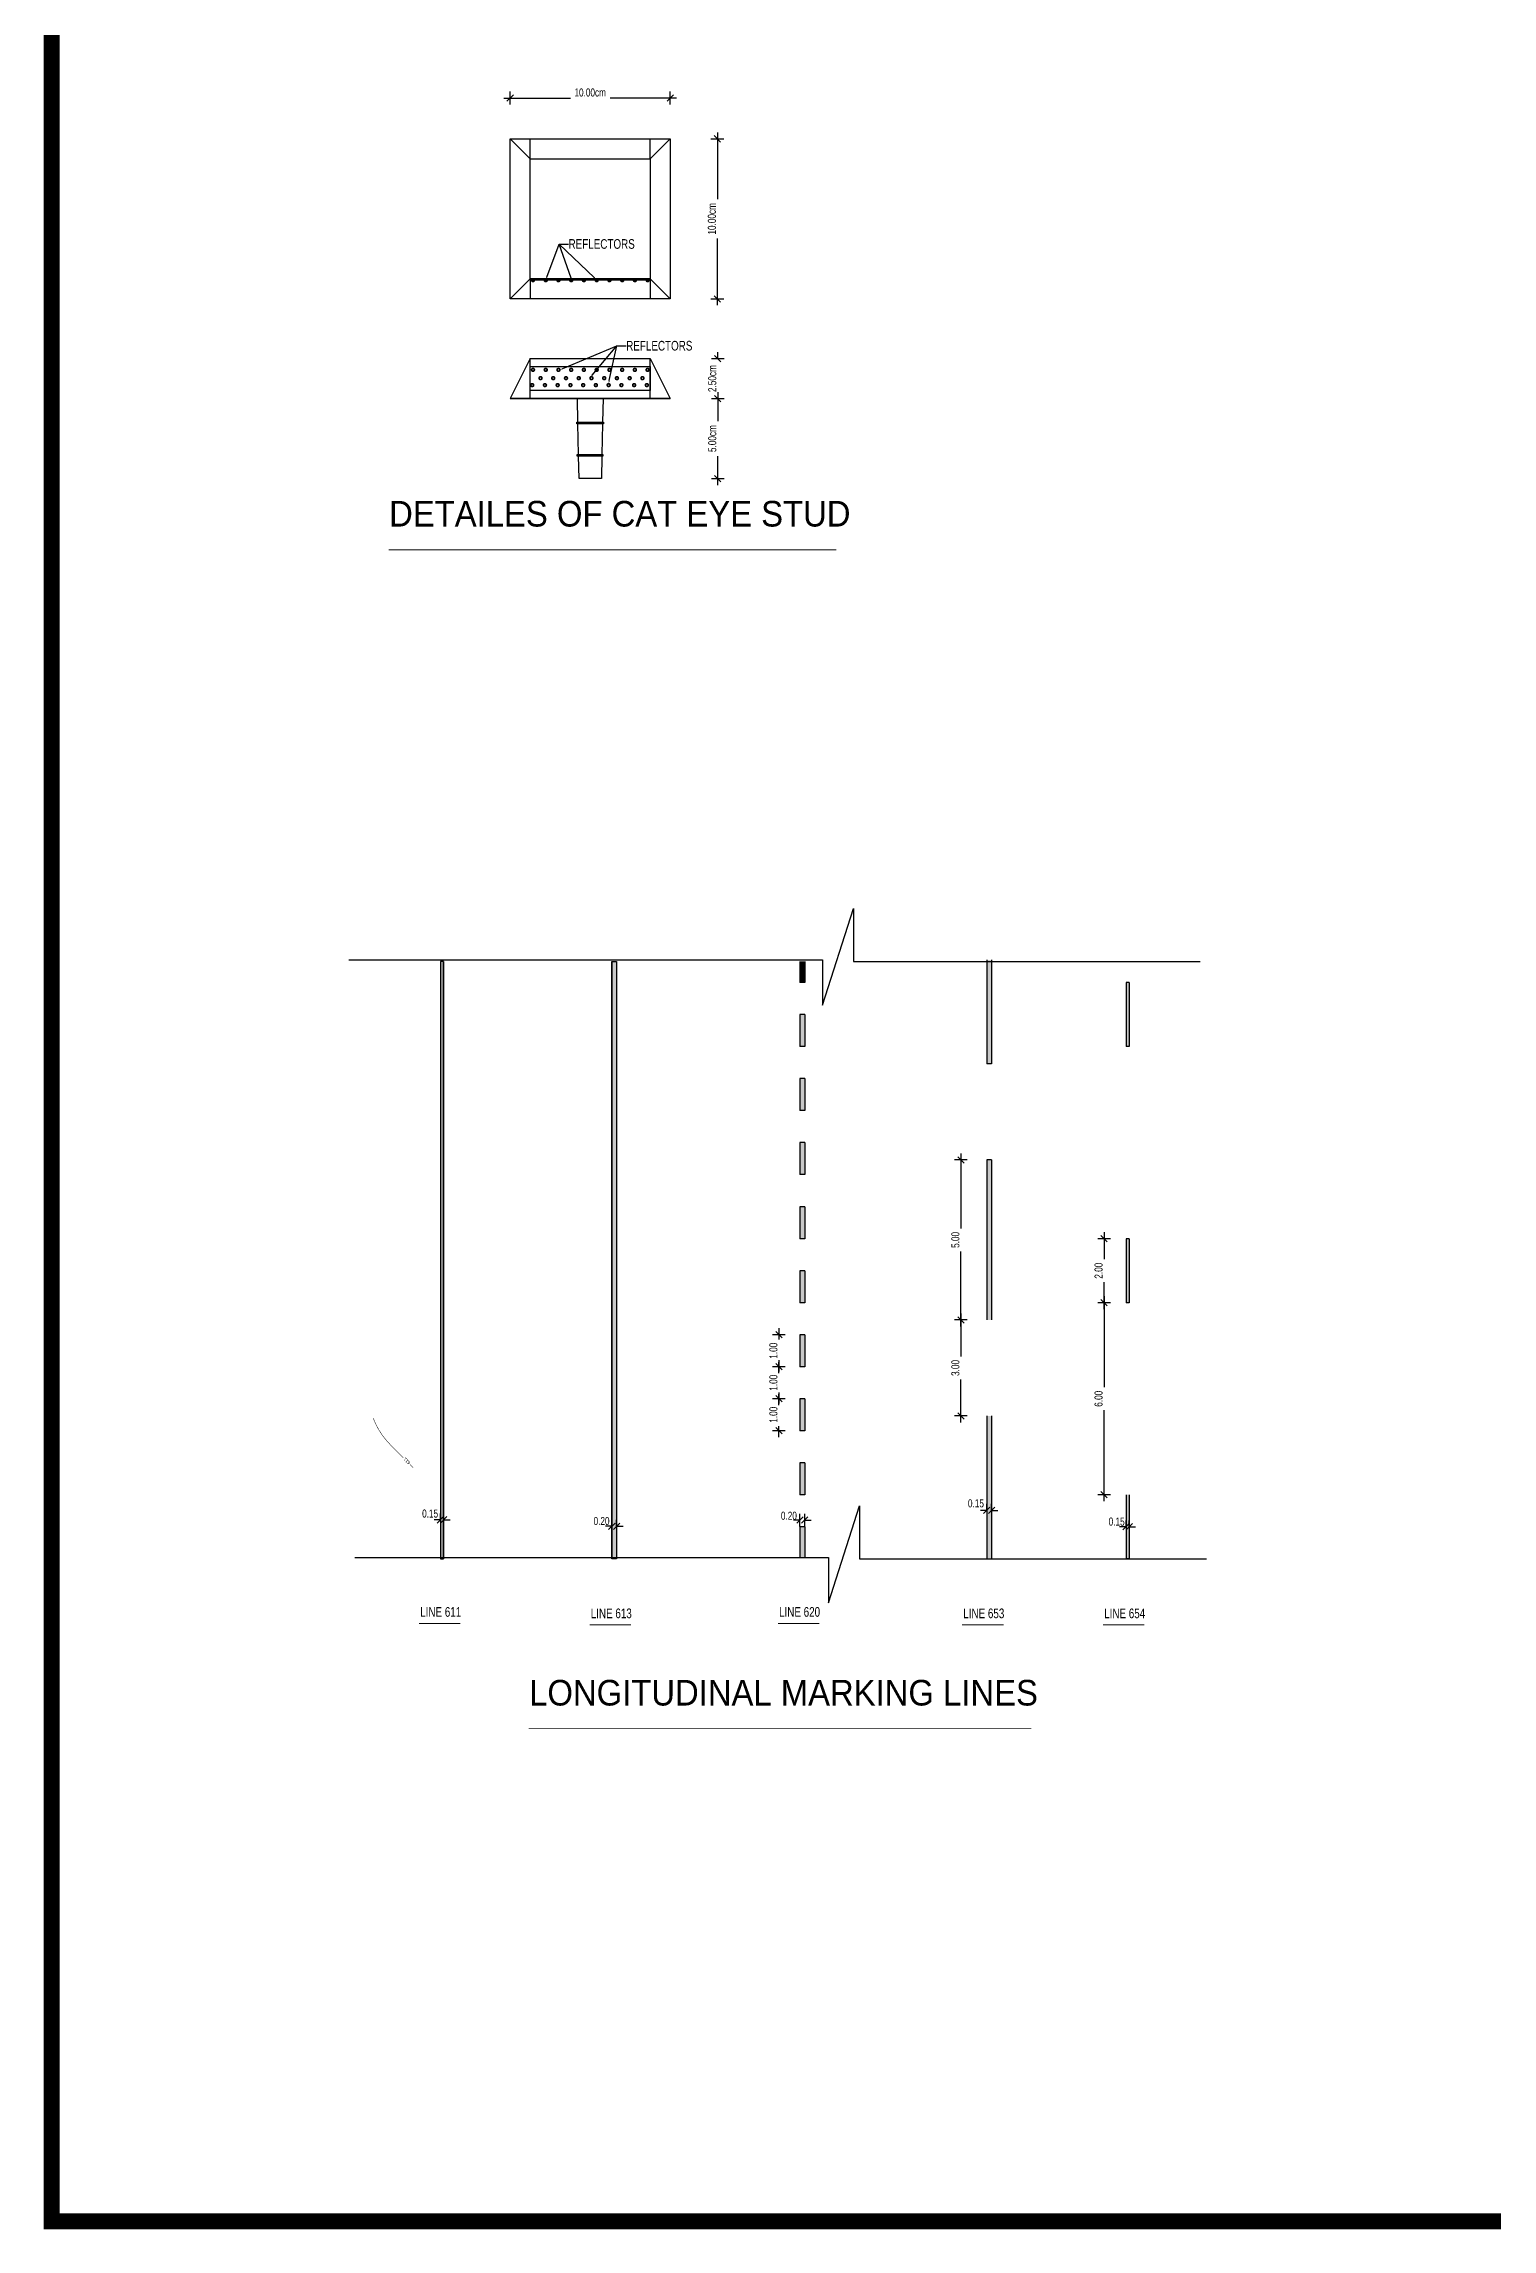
# Model space of a CAD drawing. Header units: metres. Extents: x 427982 to 431722, y 2905273 to 2906993.
# Drawn here: x 430042 to 430494, y 2905273 to 2905955 of the extents above; entities that cross this region are included whole.
import ezdxf
from ezdxf import colors
from ezdxf.entities.mleader import LeaderData, LeaderLine
from ezdxf.lldxf.tags import DXFTag
from ezdxf.math import Vec2, Vec3

# ---------------------------------------------------------------- set-up
doc = ezdxf.new("R2010")
doc.units = ezdxf.units.M
doc.linetypes.add('TI-620 150-200', pattern=[2, 1, -1])
doc.layers.add('ART-MARKING', color=7, linetype='Continuous', lineweight=0)
for name, color, linetype in [('SGN', 4, 'Continuous'), ('TI-Dim 1000', 7, 'Continuous'), ('TI-MARKING', 7, 'Continuous'), ('TI-Text', 7, 'TI_PV')]:
    doc.layers.add(name, color=color, linetype=linetype)
doc.styles.add('ARIAL', font='arial.ttf')
doc.styles.add('DIM', font='simplex.shx')
doc.styles.add('JEREC', font='swisscl.ttf')
tags = doc.linetypes.add('TI_PV', pattern='A,48.055559,-0.517141,["P V",DIM,S=1.25,R=0,X=0,Y=-0.588432],-4.036816,22.390484', length=75).pattern_tags.tags
tags[6] = DXFTag(74, 10)
doc.dimstyles.new('TI 1000', dxfattribs={"dimtxt": 1.5, "dimasz": 1.25, "dimexe": 0.5, "dimexo": 0.5, "dimgap": 1, "dimtad": 0, "dimzin": 0, "dimdsep": 46, "dimtxsty": 'DIM', "dimblk": 'OBLIQUE', "dimcen": 0, "dimdle": 0.5, "dimclrd": 256, "dimclre": 256, "dimclrt": 256, "dimadec": 0, "dimazin": 0, "dimtfac": 1, "dimtix": 1, "dimtofl": 0, "dimtmove": 2, "dimatfit": 3, "dimldrblk": 'OBLIQUE', "dimfxl": 1, "dimfxlon": 1, "dimtvp": 0.666667, "dimtolj": 1, "dimtzin": 0, "dimlwd": -1, "dimlwe": -1, "dimarcsym": 0})

# ---------------------------------------------------------------- blocks, each defined once
blk = doc.blocks.new('_OBLIQUE')
at = {"color": 0, "linetype": 'ByBlock'}
blk.add_line((-0.5, -0.5), (0.5, 0.5), dxfattribs=at)
blk = doc.blocks.new('*D211')
at = {"layer": 'Defpoints', "color": 0, "transparency": 16777216}
for p in [(430165.59, 2905494.26), (430166.59, 2905494.26), (430166.59, 2905494.26)]:
    blk.add_point(p, dxfattribs=at)
at = {"layer": 'TI-Dim 1000', "transparency": 16777216}
for p, q in [((430165.59, 2905494.26), (430163.59, 2905494.26)), ((430165.59, 2905494.26), (430165.59, 2905496.26)), ((430166.59, 2905494.26), (430166.59, 2905496.26)), ((430166.59, 2905494.26), (430168.59, 2905494.26))]:
    blk.add_line(p, q, dxfattribs=at)
at = {"layer": 'TI-Dim 1000', "transparency": 16777216, "xscale": 2, "yscale": 2, "zscale": 2}
blk.add_blockref('_OBLIQUE', (430165.59, 2905494.26), dxfattribs=at)
at = {"layer": 'TI-Dim 1000', "transparency": 16777216, "xscale": 2, "yscale": 2, "zscale": 2, "rotation": 180}
blk.add_blockref('_OBLIQUE', (430166.59, 2905494.26), dxfattribs=at)
at = {"layer": 'TI-Dim 1000', "transparency": 16777216, "insert": (430162.36, 2905496.21), "char_height": 2.5, "attachment_point": 5, "style": 'JEREC'}
blk.add_mtext('\\A1;0.15', dxfattribs=at)
blk = doc.blocks.new('*D212')
at = {"layer": 'Defpoints', "color": 0, "transparency": 16777216}
for p in [(430219.11, 2905492.26), (430220.61, 2905492.26), (430220.61, 2905492.26)]:
    blk.add_point(p, dxfattribs=at)
at = {"layer": 'TI-Dim 1000', "transparency": 16777216}
for p, q in [((430219.11, 2905492.26), (430219.11, 2905494.26)), ((430220.61, 2905492.26), (430220.61, 2905494.26)), ((430219.11, 2905492.26), (430217.11, 2905492.26)), ((430220.61, 2905492.26), (430222.61, 2905492.26))]:
    blk.add_line(p, q, dxfattribs=at)
at = {"layer": 'TI-Dim 1000', "transparency": 16777216, "xscale": 2, "yscale": 2, "zscale": 2}
blk.add_blockref('_OBLIQUE', (430219.11, 2905492.26), dxfattribs=at)
at = {"layer": 'TI-Dim 1000', "transparency": 16777216, "xscale": 2, "yscale": 2, "zscale": 2, "rotation": 180}
blk.add_blockref('_OBLIQUE', (430220.61, 2905492.26), dxfattribs=at)
at = {"layer": 'TI-Dim 1000', "transparency": 16777216, "insert": (430215.91, 2905493.88), "char_height": 2.5, "attachment_point": 5, "style": 'JEREC'}
blk.add_mtext('\\A1;0.20', dxfattribs=at)
blk = doc.blocks.new('*D213')
at = {"layer": 'Defpoints', "color": 0, "transparency": 16777216}
for p in [(430277.86, 2905494.18), (430277.86, 2905489.32), (430279.36, 2905489.32)]:
    blk.add_point(p, dxfattribs=at)
at = {"layer": 'TI-Dim 1000', "transparency": 16777216}
for p, q in [((430277.86, 2905494.18), (430275.86, 2905494.18)), ((430277.86, 2905492.18), (430277.86, 2905496.18)), ((430279.36, 2905492.18), (430279.36, 2905496.18)), ((430279.36, 2905494.18), (430281.36, 2905494.18))]:
    blk.add_line(p, q, dxfattribs=at)
at = {"layer": 'TI-Dim 1000', "transparency": 16777216, "xscale": 2, "yscale": 2, "zscale": 2}
blk.add_blockref('_OBLIQUE', (430277.86, 2905494.18), dxfattribs=at)
at = {"layer": 'TI-Dim 1000', "transparency": 16777216, "xscale": 2, "yscale": 2, "zscale": 2, "rotation": 180}
blk.add_blockref('_OBLIQUE', (430279.36, 2905494.18), dxfattribs=at)
at = {"layer": 'TI-Dim 1000', "transparency": 16777216, "insert": (430274.42, 2905495.53), "char_height": 2.5, "attachment_point": 5, "style": 'JEREC'}
blk.add_mtext('\\A1;0.20', dxfattribs=at)
blk = doc.blocks.new('*D214')
at = {"layer": 'Defpoints', "color": 0, "transparency": 16777216}
for p in [(430336.21, 2905497.22), (430336.21, 2905497.22), (430337.71, 2905497.22)]:
    blk.add_point(p, dxfattribs=at)
at = {"layer": 'TI-Dim 1000', "transparency": 16777216}
for p, q in [((430336.21, 2905497.22), (430334.21, 2905497.22)), ((430336.21, 2905497.22), (430336.21, 2905499.22)), ((430337.71, 2905497.22), (430337.71, 2905499.22)), ((430337.71, 2905497.22), (430339.71, 2905497.22))]:
    blk.add_line(p, q, dxfattribs=at)
at = {"layer": 'TI-Dim 1000', "transparency": 16777216, "xscale": 2, "yscale": 2, "zscale": 2}
blk.add_blockref('_OBLIQUE', (430336.21, 2905497.22), dxfattribs=at)
at = {"layer": 'TI-Dim 1000', "transparency": 16777216, "xscale": 2, "yscale": 2, "zscale": 2, "rotation": 180}
blk.add_blockref('_OBLIQUE', (430337.71, 2905497.22), dxfattribs=at)
at = {"layer": 'TI-Dim 1000', "transparency": 16777216, "insert": (430332.84, 2905499.4), "char_height": 2.5, "attachment_point": 5, "style": 'JEREC'}
blk.add_mtext('\\A1;0.15', dxfattribs=at)
blk = doc.blocks.new('*D215')
at = {"layer": 'Defpoints', "color": 0, "transparency": 16777216}
for p in [(430379.71, 2905492.09), (430380.71, 2905492.09), (430380.71, 2905492.09)]:
    blk.add_point(p, dxfattribs=at)
at = {"layer": 'TI-Dim 1000', "transparency": 16777216}
for p, q in [((430379.71, 2905492.09), (430379.71, 2905494.09)), ((430380.71, 2905492.09), (430380.71, 2905494.09)), ((430379.71, 2905492.09), (430377.71, 2905492.09)), ((430380.71, 2905492.09), (430382.71, 2905492.09))]:
    blk.add_line(p, q, dxfattribs=at)
at = {"layer": 'TI-Dim 1000', "transparency": 16777216, "xscale": 2, "yscale": 2, "zscale": 2}
blk.add_blockref('_OBLIQUE', (430379.71, 2905492.09), dxfattribs=at)
at = {"layer": 'TI-Dim 1000', "transparency": 16777216, "xscale": 2, "yscale": 2, "zscale": 2, "rotation": 180}
blk.add_blockref('_OBLIQUE', (430380.71, 2905492.09), dxfattribs=at)
at = {"layer": 'TI-Dim 1000', "transparency": 16777216, "insert": (430376.79, 2905493.7), "char_height": 2.5, "attachment_point": 5, "style": 'JEREC'}
blk.add_mtext('\\A1;0.15', dxfattribs=at)
blk = doc.blocks.new('*D216')
at = {"layer": 'Defpoints', "color": 0, "transparency": 16777216}
for p in [(430328.14, 2905556.71), (430336.21, 2905556.71), (430336.21, 2905526.71)]:
    blk.add_point(p, dxfattribs=at)
at = {"layer": 'TI-MARKING', "transparency": 16777216}
for p, q in [((430330.14, 2905556.71), (430326.14, 2905556.71)), ((430328.14, 2905558.71), (430328.14, 2905545.29)), ((430328.14, 2905524.71), (430328.14, 2905538.13)), ((430330.14, 2905526.71), (430326.14, 2905526.71))]:
    blk.add_line(p, q, dxfattribs=at)
at = {"layer": 'TI-MARKING', "transparency": 16777216, "xscale": 2, "yscale": 2, "zscale": 2}
for p, rotation in [((430328.14, 2905556.71), 90), ((430328.14, 2905526.71), 270)]:
    blk.add_blockref('_OBLIQUE', p, dxfattribs=dict(at, rotation=rotation))
at = {"layer": 'TI-MARKING', "transparency": 16777216, "insert": (430326.43, 2905541.71), "char_height": 2.5, "attachment_point": 5, "rotation": 90, "style": 'JEREC'}
blk.add_mtext('\\A1;3.00', dxfattribs=at)
blk = doc.blocks.new('*D217')
at = {"layer": 'Defpoints', "color": 0, "transparency": 16777216}
for p in [(430328.14, 2905606.71), (430337.71, 2905606.71), (430336.21, 2905556.71)]:
    blk.add_point(p, dxfattribs=at)
at = {"layer": 'TI-MARKING', "transparency": 16777216}
for p, q in [((430330.14, 2905606.71), (430326.14, 2905606.71)), ((430328.14, 2905608.71), (430328.14, 2905585.29)), ((430328.14, 2905554.71), (430328.14, 2905578.13)), ((430330.14, 2905556.71), (430326.14, 2905556.71))]:
    blk.add_line(p, q, dxfattribs=at)
at = {"layer": 'TI-MARKING', "transparency": 16777216, "xscale": 2, "yscale": 2, "zscale": 2}
for p, rotation in [((430328.14, 2905606.71), 90), ((430328.14, 2905556.71), 270)]:
    blk.add_blockref('_OBLIQUE', p, dxfattribs=dict(at, rotation=rotation))
at = {"layer": 'TI-MARKING', "transparency": 16777216, "insert": (430326.43, 2905581.71), "char_height": 2.5, "attachment_point": 5, "rotation": 90, "style": 'JEREC'}
blk.add_mtext('\\A1;5.00', dxfattribs=at)
blk = doc.blocks.new('*D218')
at = {"layer": 'Defpoints', "color": 0, "transparency": 16777216}
for p in [(430271.3, 2905532.09), (430277.86, 2905532.09), (430277.86, 2905522.09)]:
    blk.add_point(p, dxfattribs=at)
at = {"layer": 'TI-MARKING', "transparency": 16777216}
for p, q in [((430271.3, 2905534.09), (430271.3, 2905530.64)), ((430273.3, 2905532.09), (430269.3, 2905532.09)), ((430273.3, 2905522.09), (430269.3, 2905522.09)), ((430271.3, 2905520.09), (430271.3, 2905523.54))]:
    blk.add_line(p, q, dxfattribs=at)
at = {"layer": 'TI-MARKING', "transparency": 16777216, "xscale": 2, "yscale": 2, "zscale": 2}
for p, rotation in [((430271.3, 2905532.09), 90), ((430271.3, 2905522.09), 270)]:
    blk.add_blockref('_OBLIQUE', p, dxfattribs=dict(at, rotation=rotation))
at = {"layer": 'TI-MARKING', "transparency": 16777216, "insert": (430269.59, 2905527.09), "char_height": 2.5, "attachment_point": 5, "rotation": 90, "style": 'JEREC'}
blk.add_mtext('\\A1;1.00', dxfattribs=at)
blk = doc.blocks.new('*D219')
at = {"layer": 'Defpoints', "color": 0, "transparency": 16777216}
for p in [(430271.3, 2905542.09), (430277.86, 2905542.09), (430277.86, 2905532.09)]:
    blk.add_point(p, dxfattribs=at)
at = {"layer": 'TI-MARKING', "transparency": 16777216}
for p, q in [((430273.3, 2905542.09), (430269.3, 2905542.09)), ((430271.3, 2905544.09), (430271.3, 2905540.64)), ((430273.3, 2905532.09), (430269.3, 2905532.09)), ((430271.3, 2905530.09), (430271.3, 2905533.54))]:
    blk.add_line(p, q, dxfattribs=at)
at = {"layer": 'TI-MARKING', "transparency": 16777216, "xscale": 2, "yscale": 2, "zscale": 2}
for p, rotation in [((430271.3, 2905542.09), 90), ((430271.3, 2905532.09), 270)]:
    blk.add_blockref('_OBLIQUE', p, dxfattribs=dict(at, rotation=rotation))
at = {"layer": 'TI-MARKING', "transparency": 16777216, "insert": (430269.59, 2905537.09), "char_height": 2.5, "attachment_point": 5, "rotation": 90, "style": 'JEREC'}
blk.add_mtext('\\A1;1.00', dxfattribs=at)
blk = doc.blocks.new('*D220')
at = {"layer": 'Defpoints', "color": 0, "transparency": 16777216}
for p in [(430271.3, 2905552.09), (430277.86, 2905552.09), (430277.86, 2905542.09)]:
    blk.add_point(p, dxfattribs=at)
at = {"layer": 'TI-MARKING', "transparency": 16777216}
for p, q in [((430273.3, 2905552.09), (430269.3, 2905552.09)), ((430271.3, 2905554.09), (430271.3, 2905550.64)), ((430273.3, 2905542.09), (430269.3, 2905542.09)), ((430271.3, 2905540.09), (430271.3, 2905543.54))]:
    blk.add_line(p, q, dxfattribs=at)
at = {"layer": 'TI-MARKING', "transparency": 16777216, "xscale": 2, "yscale": 2, "zscale": 2}
for p, rotation in [((430271.3, 2905552.09), 90), ((430271.3, 2905542.09), 270)]:
    blk.add_blockref('_OBLIQUE', p, dxfattribs=dict(at, rotation=rotation))
at = {"layer": 'TI-MARKING', "transparency": 16777216, "insert": (430269.59, 2905547.09), "char_height": 2.5, "attachment_point": 5, "rotation": 90, "style": 'JEREC'}
blk.add_mtext('\\A1;1.00', dxfattribs=at)
blk = doc.blocks.new('*D221')
at = {"layer": 'Defpoints', "color": 0, "transparency": 16777216}
for p in [(430372.86, 2905562.09), (430379.71, 2905562.09), (430379.71, 2905502.09)]:
    blk.add_point(p, dxfattribs=at)
at = {"layer": 'TI-MARKING', "transparency": 16777216}
for p, q in [((430374.86, 2905562.09), (430370.86, 2905562.09)), ((430372.86, 2905564.09), (430372.86, 2905535.67)), ((430372.86, 2905500.09), (430372.86, 2905528.51)), ((430374.86, 2905502.09), (430370.86, 2905502.09))]:
    blk.add_line(p, q, dxfattribs=at)
at = {"layer": 'TI-MARKING', "transparency": 16777216, "xscale": 2, "yscale": 2, "zscale": 2}
for p, rotation in [((430372.86, 2905562.09), 90), ((430372.86, 2905502.09), 270)]:
    blk.add_blockref('_OBLIQUE', p, dxfattribs=dict(at, rotation=rotation))
at = {"layer": 'TI-MARKING', "transparency": 16777216, "insert": (430371.15, 2905532.09), "char_height": 2.5, "attachment_point": 5, "rotation": 90, "style": 'JEREC'}
blk.add_mtext('\\A1;6.00', dxfattribs=at)
blk = doc.blocks.new('*D222')
at = {"layer": 'Defpoints', "color": 0, "transparency": 16777216}
for p in [(430372.86, 2905582.09), (430380.21, 2905582.09), (430379.71, 2905562.09)]:
    blk.add_point(p, dxfattribs=at)
at = {"layer": 'TI-MARKING', "transparency": 16777216}
for p, q in [((430374.86, 2905582.09), (430370.86, 2905582.09)), ((430372.86, 2905584.09), (430372.86, 2905575.67)), ((430372.86, 2905560.09), (430372.86, 2905568.52)), ((430374.86, 2905562.09), (430370.86, 2905562.09))]:
    blk.add_line(p, q, dxfattribs=at)
at = {"layer": 'TI-MARKING', "transparency": 16777216, "xscale": 2, "yscale": 2, "zscale": 2}
for p, rotation in [((430372.86, 2905582.09), 90), ((430372.86, 2905562.09), 270)]:
    blk.add_blockref('_OBLIQUE', p, dxfattribs=dict(at, rotation=rotation))
at = {"layer": 'TI-MARKING', "transparency": 16777216, "insert": (430371.15, 2905572.09), "char_height": 2.5, "attachment_point": 5, "rotation": 90, "style": 'JEREC'}
blk.add_mtext('\\A1;2.00', dxfattribs=at)
blk = doc.blocks.new('*D176')
at = {"layer": 'Defpoints', "color": 0, "transparency": 16777216}
for p in [(430222.07, 2905925.68), (430222.07, 2905875.68), (430252.07, 2905875.68)]:
    blk.add_point(p, dxfattribs=at)
at = {"layer": 'TI-Dim 1000', "transparency": 16777216}
for p, q in [((430250.07, 2905925.68), (430254.07, 2905925.68)), ((430252.07, 2905927.68), (430252.07, 2905906.87)), ((430252.07, 2905873.68), (430252.07, 2905894.49)), ((430250.07, 2905875.68), (430254.07, 2905875.68))]:
    blk.add_line(p, q, dxfattribs=at)
at = {"layer": 'TI-Dim 1000', "transparency": 16777216, "xscale": 2, "yscale": 2, "zscale": 2}
for p, rotation in [((430252.07, 2905925.68), 90), ((430252.07, 2905875.68), 270)]:
    blk.add_blockref('_OBLIQUE', p, dxfattribs=dict(at, rotation=rotation))
at = {"layer": 'TI-Dim 1000', "transparency": 16777216, "insert": (430250.37, 2905900.68), "char_height": 2.5, "attachment_point": 5, "rotation": 90, "style": 'JEREC'}
blk.add_mtext('\\A1;10.00cm', dxfattribs=at)
blk = doc.blocks.new('*U115')
at = {"layer": 'TI-Dim 1000', "const_width": 0.53}
blk.add_lwpolyline([(1.94, 0, 1), (1.07, 0)], format="xyb", dxfattribs=at)
blk = doc.blocks.new('*U116')
at = {"layer": 'TI-Dim 1000', "color": 0, "linetype": 'ByBlock', "lineweight": -2, "transparency": 16777216, "rotation": 180}
for p in [(5988.4, 1972.59), (5992.38, 1972.59), (5996.35, 1972.59), (6000.33, 1972.59), (6004.31, 1972.59), (6008.29, 1972.59), (6012.27, 1972.59), (6016.25, 1972.59), (6020.22, 1972.59), (6024.2, 1972.59)]:
    blk.add_blockref('*U115', p, dxfattribs=at)
blk = doc.blocks.new('*U117')
at = {"layer": 'TI-Dim 1000', "const_width": 0.53}
blk.add_lwpolyline([(1.94, 0, 1), (1.07, 0)], format="xyb", dxfattribs=at)
blk = doc.blocks.new('*U118')
at = {"layer": 'TI-Dim 1000', "color": 0, "linetype": 'ByBlock', "lineweight": -2, "transparency": 16777216, "rotation": 180}
for p in [(5988.4, 1972.59), (5992.38, 1972.59), (5996.35, 1972.59), (6000.33, 1972.59), (6004.31, 1972.59), (6008.29, 1972.59), (6012.27, 1972.59), (6016.25, 1972.59), (6020.22, 1972.59), (6024.2, 1972.59)]:
    blk.add_blockref('*U117', p, dxfattribs=at)
blk = doc.blocks.new('*U119')
at = {"layer": 'TI-Dim 1000', "const_width": 0.53}
blk.add_lwpolyline([(1.94, 0, 1), (1.07, 0)], format="xyb", dxfattribs=at)
blk = doc.blocks.new('*U120')
at = {"layer": 'TI-Dim 1000', "color": 0, "linetype": 'ByBlock', "lineweight": -2, "transparency": 16777216, "rotation": 180}
for p in [(5988.4, 1972.59), (5992.38, 1972.59), (5996.35, 1972.59), (6000.33, 1972.59), (6004.31, 1972.59), (6008.29, 1972.59), (6012.27, 1972.59), (6016.25, 1972.59), (6020.22, 1972.59), (6024.2, 1972.59)]:
    blk.add_blockref('*U119', p, dxfattribs=at)
blk = doc.blocks.new('*U121')
at = {"layer": 'TI-Dim 1000', "const_width": 0.53}
blk.add_lwpolyline([(1.94, 0, 1), (1.07, 0)], format="xyb", dxfattribs=at)
blk = doc.blocks.new('*U122')
at = {"layer": 'TI-Dim 1000', "color": 0, "linetype": 'ByBlock', "lineweight": -2, "transparency": 16777216, "rotation": 180}
for p in [(5988.4, 1972.59), (5992.38, 1972.59), (5996.35, 1972.59), (6000.33, 1972.59), (6004.31, 1972.59), (6008.29, 1972.59), (6012.27, 1972.59), (6016.25, 1972.59), (6020.22, 1972.59), (6024.2, 1972.59)]:
    blk.add_blockref('*U121', p, dxfattribs=at)
blk = doc.blocks.new('*U123')
at = {"layer": 'TI-Dim 1000', "const_width": 0.53}
blk.add_lwpolyline([(1.94, 0, 1), (1.07, 0)], format="xyb", dxfattribs=at)
blk = doc.blocks.new('*U124')
at = {"layer": 'TI-Dim 1000', "color": 0, "linetype": 'ByBlock', "lineweight": -2, "transparency": 16777216, "rotation": 180}
for p in [(5988.4, 1972.59), (5992.38, 1972.59), (5996.35, 1972.59), (6000.33, 1972.59), (6004.31, 1972.59), (6008.29, 1972.59), (6012.27, 1972.59), (6016.25, 1972.59), (6020.22, 1972.59), (6024.2, 1972.59)]:
    blk.add_blockref('*U123', p, dxfattribs=at)
blk = doc.blocks.new('*D245')
at = {"layer": 'Defpoints', "color": 0, "transparency": 16777216}
for p in [(430237.36, 2905938.43), (430187.36, 2905925.68), (430237.36, 2905925.68)]:
    blk.add_point(p, dxfattribs=at)
at = {"layer": 'TI-Dim 1000', "transparency": 16777216}
for p, q in [((430185.36, 2905938.43), (430206.17, 2905938.43)), ((430187.36, 2905936.43), (430187.36, 2905940.43)), ((430239.36, 2905938.43), (430218.55, 2905938.43)), ((430237.36, 2905936.43), (430237.36, 2905940.43))]:
    blk.add_line(p, q, dxfattribs=at)
at = {"layer": 'TI-Dim 1000', "transparency": 16777216, "xscale": 2, "yscale": 2, "zscale": 2, "rotation": 180}
blk.add_blockref('_OBLIQUE', (430187.36, 2905938.43), dxfattribs=at)
at = {"layer": 'TI-Dim 1000', "transparency": 16777216, "xscale": 2, "yscale": 2, "zscale": 2}
blk.add_blockref('_OBLIQUE', (430237.36, 2905938.43), dxfattribs=at)
at = {"layer": 'TI-Dim 1000', "transparency": 16777216, "insert": (430212.36, 2905940.14), "char_height": 2.5, "attachment_point": 5, "style": 'JEREC'}
blk.add_mtext('\\A1;10.00cm', dxfattribs=at)
blk = doc.blocks.new('*D246')
at = {"layer": 'Defpoints', "color": 0, "transparency": 16777216}
for p in [(430231.1, 2905857.03), (430231.1, 2905844.53), (430252.21, 2905844.53)]:
    blk.add_point(p, dxfattribs=at)
at = {"layer": 'TI-Dim 1000', "transparency": 16777216}
for p, q in [((430250.21, 2905857.03), (430254.21, 2905857.03)), ((430252.21, 2905857.03), (430252.21, 2905859.03)), ((430250.21, 2905844.53), (430254.21, 2905844.53)), ((430252.21, 2905844.53), (430252.21, 2905842.53))]:
    blk.add_line(p, q, dxfattribs=at)
at = {"layer": 'TI-Dim 1000', "transparency": 16777216, "xscale": 2, "yscale": 2, "zscale": 2}
for p, rotation in [((430252.21, 2905857.03), 270), ((430252.21, 2905844.53), 90)]:
    blk.add_blockref('_OBLIQUE', p, dxfattribs=dict(at, rotation=rotation))
at = {"layer": 'TI-Dim 1000', "transparency": 16777216, "insert": (430250.5, 2905850.78), "char_height": 2.5, "attachment_point": 5, "rotation": 90, "style": 'JEREC'}
blk.add_mtext('\\A1;2.50cm', dxfattribs=at)
blk = doc.blocks.new('*D247')
at = {"layer": 'Defpoints', "color": 0, "transparency": 16777216}
for p in [(430231.1, 2905844.53), (430215.86, 2905819.53), (430252.21, 2905819.53)]:
    blk.add_point(p, dxfattribs=at)
at = {"layer": 'TI-Dim 1000', "transparency": 16777216}
for p, q in [((430250.21, 2905844.53), (430254.21, 2905844.53)), ((430252.21, 2905846.53), (430252.21, 2905837.47)), ((430252.21, 2905817.53), (430252.21, 2905826.59)), ((430250.21, 2905819.53), (430254.21, 2905819.53))]:
    blk.add_line(p, q, dxfattribs=at)
at = {"layer": 'TI-Dim 1000', "transparency": 16777216, "xscale": 2, "yscale": 2, "zscale": 2}
for p, rotation in [((430252.21, 2905844.53), 90), ((430252.21, 2905819.53), 270)]:
    blk.add_blockref('_OBLIQUE', p, dxfattribs=dict(at, rotation=rotation))
at = {"layer": 'TI-Dim 1000', "transparency": 16777216, "insert": (430250.5, 2905832.03), "char_height": 2.5, "attachment_point": 5, "rotation": 90, "style": 'JEREC'}
blk.add_mtext('\\A1;5.00cm', dxfattribs=at)

msp = doc.modelspace()

# ---------------------------------------------------------------- hatches: boundary and pattern name
at = {"layer": 'TI-MARKING'}
for points in [[(430165.591, 2905668.731), (430165.591, 2905482.091), (430166.591, 2905482.091), (430166.591, 2905668.731)], [(430279.358, 2905668.731), (430277.858, 2905668.731), (430277.858, 2905662.091), (430279.358, 2905662.091)], [(430337.711, 2905669.181), (430336.211, 2905669.181), (430336.211, 2905636.709), (430337.711, 2905636.709)], [(430379.712, 2905642.091), (430380.712, 2905642.091), (430380.712, 2905662.091), (430379.712, 2905662.091)], [(430279.358, 2905652.091), (430277.858, 2905652.091), (430277.858, 2905642.091), (430279.358, 2905642.091)], [(430279.358, 2905632.091), (430277.858, 2905632.091), (430277.858, 2905622.091), (430279.358, 2905622.091)], [(430279.358, 2905612.091), (430277.858, 2905612.091), (430277.858, 2905602.091), (430279.358, 2905602.091)], [(430337.711, 2905606.709), (430336.211, 2905606.709), (430336.211, 2905556.709), (430337.711, 2905556.709)], [(430279.358, 2905592.091), (430277.858, 2905592.091), (430277.858, 2905582.091), (430279.358, 2905582.091)], [(430379.712, 2905562.091), (430380.712, 2905562.091), (430380.712, 2905582.091), (430379.712, 2905582.091)], [(430279.358, 2905572.091), (430277.858, 2905572.091), (430277.858, 2905562.091), (430279.358, 2905562.091)], [(430279.358, 2905552.091), (430277.858, 2905552.091), (430277.858, 2905542.091), (430279.358, 2905542.091)], [(430279.358, 2905532.091), (430277.858, 2905532.091), (430277.858, 2905522.091), (430279.358, 2905522.091)], [(430336.211, 2905482.091), (430337.711, 2905482.091), (430337.711, 2905526.709), (430336.211, 2905526.709)], [(430279.358, 2905512.091), (430277.858, 2905512.091), (430277.858, 2905502.091), (430279.358, 2905502.091)], [(430379.712, 2905482.091), (430380.712, 2905482.091), (430380.712, 2905502.091), (430379.712, 2905502.091)], [(430277.858, 2905482.54), (430279.358, 2905482.54), (430279.358, 2905492.091), (430277.858, 2905492.091)]]:
    msp.add_hatch(color=256, dxfattribs=at).paths.add_polyline_path(points)
h = msp.add_hatch(color=256, dxfattribs=at)
h.dxf.hatch_style = 1
h.paths.add_polyline_path([(430219.112, 2905482.091), (430219.112, 2905668.731), (430220.612, 2905668.731), (430220.612, 2905482.091)])

# ---------------------------------------------------------------- linework, layer by layer
at = {"layer": 'ART-MARKING', "color": 7, "linetype": 'Continuous', "flags": 128}
msp.add_lwpolyline([(430144.564, 2905526.09, 0.15, 0.15, 0.1067029), (430149.997, 2905517.667, 0.15, 0.15, 0), (430157.068, 2905510.597, 0, 0, 0)], format="xyseb", dxfattribs=at)
at = {"layer": 'SGN'}
for p, q in [((430337.711, 2905636.709), (430336.211, 2905636.709)), ((430279.358, 2905502.091), (430277.858, 2905502.091)), ((430166.591, 2905482.091), (430165.591, 2905482.091)), ((430166.591, 2905482.091), (430165.591, 2905482.091)), ((430220.612, 2905482.091), (430219.112, 2905482.091)), ((430220.612, 2905482.091), (430219.112, 2905482.091))]:
    msp.add_line(p, q, dxfattribs=at)
at = {"layer": 'TI-Dim 1000'}
for p, q in [((430193.624, 2905919.422), (430187.364, 2905925.682)), ((430193.624, 2905919.422), (430193.624, 2905925.682)), ((430231.104, 2905919.422), (430231.104, 2905925.682)), ((430231.104, 2905919.422), (430237.364, 2905925.682)), ((430193.624, 2905881.942), (430187.364, 2905875.682)), ((430193.624, 2905881.942), (430193.624, 2905875.682)), ((430231.104, 2905881.942), (430231.104, 2905875.682)), ((430231.104, 2905881.942), (430237.364, 2905875.682)), ((430193.624, 2905857.031), (430187.364, 2905844.531)), ((430193.624, 2905857.031), (430231.104, 2905857.031)), ((430193.624, 2905844.531), (430193.624, 2905857.031)), ((430231.104, 2905844.531), (430231.104, 2905857.031)), ((430231.104, 2905857.031), (430237.364, 2905844.531)), ((430187.364, 2905844.531), (430187.364, 2905844.514)), ((430187.364, 2905844.531), (430237.364, 2905844.531)), ((430284.879, 2905654.993), (430294.559, 2905685.283)), ((430294.559, 2905685.283), (430294.559, 2905668.731)), ((430136.99, 2905669.181), (430284.879, 2905669.181)), ((430294.559, 2905668.731), (430402.908, 2905668.731)), ((430286.786, 2905468.352), (430296.466, 2905498.642)), ((430296.466, 2905498.642), (430296.466, 2905482.091)), ((430138.897, 2905482.54), (430286.786, 2905482.54)), ((430296.466, 2905482.091), (430404.815, 2905482.091))]:
    msp.add_line(p, q, dxfattribs=at)
at = {"layer": 'TI-Dim 1000', "const_width": 5}
msp.add_lwpolyline([(430044.183, 2906631.429), (431719.924, 2906631.429), (431719.924, 2905275.137), (430044.183, 2905275.137)], close=True, dxfattribs=at)
at = {"layer": 'TI-Dim 1000'}
for points in [[(430187.364, 2905925.682), (430237.364, 2905925.682), (430237.364, 2905875.682), (430187.364, 2905875.682)], [(430193.624, 2905919.422), (430231.104, 2905919.422), (430231.104, 2905881.942), (430193.624, 2905881.942)], [(430231.104, 2905854.531), (430231.104, 2905847.031), (430193.624, 2905847.031), (430193.624, 2905854.531)], [(430208.21, 2905837.116), (430216.5, 2905837.116), (430216.5, 2905836.608), (430208.21, 2905836.608)], [(430208.282, 2905827.022), (430216.281, 2905827.022), (430216.281, 2905826.586), (430208.282, 2905826.586)]]:
    msp.add_lwpolyline(points, close=True, dxfattribs=at)
for points in [[(430231.104, 2905881.521), (430193.624, 2905881.521)], [(430193.624, 2905857.031), (430231.104, 2905857.031)], [(430237.364, 2905844.531), (430187.364, 2905844.531)], [(430208.512, 2905837.116), (430208.364, 2905844.531)], [(430216.364, 2905844.531), (430216.216, 2905837.116)], [(430208.714, 2905827.022), (430208.522, 2905836.608)], [(430216.206, 2905836.608), (430216.014, 2905827.022)], [(430216.005, 2905826.586), (430215.864, 2905819.531), (430208.864, 2905819.531), (430208.723, 2905826.586)]]:
    msp.add_lwpolyline(points, dxfattribs=at)
at = {"layer": 'TI-Dim 1000', "const_width": 0.53}
for points in [[(430196.41, 2905850.911, -1), (430197.275, 2905850.911)], [(430196.41, 2905850.911, 1), (430197.275, 2905850.911)], [(430200.388, 2905850.911, -1), (430201.254, 2905850.911)], [(430200.388, 2905850.911, 1), (430201.254, 2905850.911)], [(430204.367, 2905850.911, -1), (430205.232, 2905850.911)], [(430204.367, 2905850.911, 1), (430205.232, 2905850.911)], [(430208.345, 2905850.911, -1), (430209.211, 2905850.911)], [(430208.345, 2905850.911, 1), (430209.211, 2905850.911)], [(430212.324, 2905850.911, -1), (430213.189, 2905850.911)], [(430212.324, 2905850.911, 1), (430213.189, 2905850.911)], [(430216.302, 2905850.911, -1), (430217.168, 2905850.911)], [(430216.302, 2905850.911, 1), (430217.168, 2905850.911)], [(430220.28, 2905850.911, -1), (430221.146, 2905850.911)], [(430220.28, 2905850.911, 1), (430221.146, 2905850.911)], [(430224.259, 2905850.911, -1), (430225.125, 2905850.911)], [(430224.259, 2905850.911, 1), (430225.125, 2905850.911)], [(430228.237, 2905850.911, -1), (430229.103, 2905850.911)], [(430228.237, 2905850.911, 1), (430229.103, 2905850.911)]]:
    msp.add_lwpolyline(points, format="xyb", dxfattribs=at)
at = {"layer": 'TI-MARKING'}
for p, q in [((430165.591, 2905668.731), (430165.591, 2905482.091)), ((430166.591, 2905668.731), (430166.591, 2905482.091)), ((430219.112, 2905668.731), (430219.112, 2905482.091)), ((430220.612, 2905668.731), (430220.612, 2905482.091)), ((430277.858, 2905668.731), (430277.858, 2905662.091)), ((430279.358, 2905668.731), (430279.358, 2905662.091)), ((430284.879, 2905669.181), (430284.879, 2905654.993)), ((430336.211, 2905669.181), (430336.211, 2905636.709)), ((430337.711, 2905669.181), (430337.711, 2905636.709)), ((430279.358, 2905662.091), (430277.858, 2905662.091)), ((430379.712, 2905662.091), (430379.712, 2905642.091)), ((430380.712, 2905662.091), (430379.712, 2905662.091)), ((430380.712, 2905662.091), (430380.712, 2905642.091)), ((430277.858, 2905652.091), (430277.858, 2905642.091)), ((430279.358, 2905652.091), (430277.858, 2905652.091)), ((430279.358, 2905652.091), (430279.358, 2905642.091)), ((430279.358, 2905642.091), (430277.858, 2905642.091)), ((430380.712, 2905642.091), (430379.712, 2905642.091)), ((430277.858, 2905632.091), (430277.858, 2905622.091)), ((430279.358, 2905632.091), (430277.858, 2905632.091)), ((430279.358, 2905632.091), (430279.358, 2905622.091)), ((430279.358, 2905622.091), (430277.858, 2905622.091)), ((430277.858, 2905612.091), (430277.858, 2905602.091)), ((430279.358, 2905612.091), (430277.858, 2905612.091)), ((430279.358, 2905612.091), (430279.358, 2905602.091)), ((430279.358, 2905602.091), (430277.858, 2905602.091)), ((430336.211, 2905606.709), (430336.211, 2905556.709)), ((430337.711, 2905606.709), (430336.211, 2905606.709)), ((430337.711, 2905606.709), (430337.711, 2905556.709)), ((430277.858, 2905592.091), (430277.858, 2905582.091)), ((430279.358, 2905592.091), (430277.858, 2905592.091)), ((430279.358, 2905592.091), (430279.358, 2905582.091)), ((430279.358, 2905582.091), (430277.858, 2905582.091)), ((430379.712, 2905582.091), (430379.712, 2905562.091)), ((430380.712, 2905582.091), (430379.712, 2905582.091)), ((430380.712, 2905582.091), (430380.712, 2905562.091)), ((430277.858, 2905572.091), (430277.858, 2905562.091)), ((430279.358, 2905572.091), (430277.858, 2905572.091)), ((430279.358, 2905572.091), (430279.358, 2905562.091)), ((430279.358, 2905562.091), (430277.858, 2905562.091)), ((430380.712, 2905562.091), (430379.712, 2905562.091)), ((430277.858, 2905552.091), (430277.858, 2905542.091)), ((430279.358, 2905552.091), (430277.858, 2905552.091)), ((430279.358, 2905552.091), (430279.358, 2905542.091)), ((430279.358, 2905542.091), (430277.858, 2905542.091)), ((430277.858, 2905532.091), (430277.858, 2905522.091)), ((430279.358, 2905532.091), (430277.858, 2905532.091)), ((430279.358, 2905532.091), (430279.358, 2905522.091)), ((430279.358, 2905522.091), (430277.858, 2905522.091)), ((430336.211, 2905526.709), (430336.211, 2905482.091)), ((430337.711, 2905526.709), (430337.711, 2905482.091)), ((430277.858, 2905512.091), (430277.858, 2905502.091)), ((430279.358, 2905512.091), (430277.858, 2905512.091)), ((430279.358, 2905512.091), (430279.358, 2905502.091)), ((430379.712, 2905502.091), (430379.712, 2905482.091)), ((430380.712, 2905502.091), (430380.712, 2905482.091)), ((430277.858, 2905492.091), (430277.858, 2905482.54)), ((430279.358, 2905492.091), (430277.858, 2905492.091)), ((430279.358, 2905492.091), (430279.358, 2905482.54)), ((430286.786, 2905482.54), (430286.786, 2905468.352)), ((430380.712, 2905482.091), (430379.712, 2905482.091))]:
    msp.add_line(p, q, dxfattribs=at)
for points in [[(430165.591, 2905668.731), (430165.591, 2905482.091), (430166.591, 2905482.091), (430166.591, 2905668.731)], [(430219.112, 2905482.091), (430219.112, 2905668.731), (430220.612, 2905668.731), (430220.612, 2905482.091)]]:
    msp.add_lwpolyline(points, close=True, dxfattribs=at)
at = {"layer": 'TI-Text', "linetype": 'TI-620 150-200', "const_width": 0.3, "flags": 128}
for points in [[(430149.41, 2905797.323), (430289.223, 2905797.323)], [(430158.89, 2905461.901), (430171.847, 2905461.901)], [(430212.162, 2905461.451), (430225.119, 2905461.451)], [(430270.971, 2905461.901), (430283.928, 2905461.901)], [(430328.511, 2905461.451), (430341.468, 2905461.451)], [(430372.511, 2905461.451), (430385.469, 2905461.451)], [(430193.14, 2905429.022), (430350.088, 2905429.022)]]:
    msp.add_lwpolyline(points, dxfattribs=at)

# ---------------------------------------------------------------- block references
at = {"layer": 'TI-Dim 1000'}
for name, p in [('*U116', (424207.605, 2903908.935)), ('*U122', (424207.354, 2903876.155)), ('*U118', (424207.596, 2903880.918))]:
    msp.add_blockref(name, p, dxfattribs=at)
at = {"layer": 'TI-Dim 1000', "xscale": -1, "rotation": 180}
for name, p in [('*U124', (424207.354, 2907821.326)), ('*U120', (424207.596, 2907826.089))]:
    msp.add_blockref(name, p, dxfattribs=at)

# ---------------------------------------------------------------- texts
at = {"layer": 'TI-Text', "linetype": 'TI-620 150-200', "style": 'JEREC', "width": 1.25}
for s, p in [('DETAILES OF CAT EYE STUD', (430149.56, 2905804.561)), ('LONGITUDINAL MARKING LINES', (430193.29, 2905436.26))]:
    msp.add_text(s, height=8, dxfattribs=at).set_placement(p)
at = {"layer": 'TI-Text', "linetype": 'TI-620 150-200', "style": 'JEREC'}
for s, p in [('LINE 611', (430159.259, 2905463.995)), ('LINE 613', (430212.53, 2905463.545)), ('LINE 620', (430271.34, 2905463.995)), ('LINE 653', (430328.88, 2905463.545)), ('LINE 654', (430372.88, 2905463.545))]:
    msp.add_text(s, height=3, dxfattribs=at).set_placement(p)

# ---------------------------------------------------------------- dimensions: what is measured, and where the dimension line sits
at = {"layer": 'TI-Dim 1000'}
dim = msp.add_linear_dim(base=(430237.364, 2905938.429), p1=(430187.364, 2905925.682), p2=(430237.364, 2905925.682), dimstyle='TI 1000', override={"dimtxt": 2.5, "dimasz": 2, "dimexe": 2, "dimlfac": 0.2, "dimpost": '<>cm', "dimtxsty": 'JEREC', "dimdle": 2, "dimfxl": 2}, dxfattribs=at)
dim.commit()
dim.dimension.update_dxf_attribs({"geometry": '*D245', "text_midpoint": (430212.364, 2905940.136)})
for base, p1, p2, picture, middle in [((430252.073, 2905875.682), (430222.072, 2905925.682), (430222.072, 2905875.682), '*D176', (430250.366, 2905900.682)), ((430252.209, 2905844.531), (430231.104, 2905857.031), (430231.104, 2905844.531), '*D246', (430250.502, 2905850.781)), ((430252.209, 2905819.531), (430231.104, 2905844.531), (430215.864, 2905819.531), '*D247', (430250.502, 2905832.031))]:
    dim = msp.add_linear_dim(base=base, p1=p1, p2=p2, angle=90, dimstyle='TI 1000', override={"dimtxt": 2.5, "dimasz": 2, "dimexe": 2, "dimlfac": 0.2, "dimpost": '<>cm', "dimtxsty": 'JEREC', "dimdle": 2, "dimfxl": 2}, dxfattribs=at)
    dim.commit()
    dim.dimension.update_dxf_attribs({"geometry": picture, "text_midpoint": middle})
dim = msp.add_linear_dim(base=(430336.211, 2905497.217), p1=(430337.711, 2905497.217), p2=(430336.211, 2905497.217), dimstyle='TI 1000', override={"dimtxt": 2.5, "dimasz": 2, "dimexe": 2, "dimlfac": 0.1, "dimtxsty": 'JEREC', "dimdle": 2, "dimfxl": 2}, dxfattribs=at)
dim.commit()
dim.dimension.update_dxf_attribs({"geometry": '*D214', "text_midpoint": (430332.842, 2905499.398), "dimtype": 128})
for base, p1, p2, text, picture, middle in [((430166.591, 2905494.263), (430165.591, 2905494.263), (430166.591, 2905494.263), '0.15', '*D211', (430162.363, 2905496.206)), ((430220.612, 2905492.26), (430219.112, 2905492.26), (430220.612, 2905492.26), '0.20', '*D212', (430215.908, 2905493.881)), ((430277.858, 2905494.185), (430279.358, 2905489.317), (430277.858, 2905489.317), '0.20', '*D213', (430274.422, 2905495.531)), ((430380.712, 2905492.091), (430379.712, 2905492.091), (430380.712, 2905492.091), '0.15', '*D215', (430376.79, 2905493.704))]:
    dim = msp.add_linear_dim(base=base, p1=p1, p2=p2, text=text, dimstyle='TI 1000', override={"dimtxt": 2.5, "dimasz": 2, "dimexe": 2, "dimlfac": 0.1, "dimtxsty": 'JEREC', "dimdle": 2, "dimfxl": 2}, dxfattribs=at)
    dim.commit()
    dim.dimension.update_dxf_attribs({"geometry": picture, "text_midpoint": middle, "dimtype": 128})
at = {"layer": 'TI-MARKING'}
for base, p1, p2, picture, middle in [((430328.139, 2905606.709), (430336.211, 2905556.709), (430337.711, 2905606.709), '*D217', (430326.432, 2905581.709)), ((430372.858, 2905582.091), (430379.712, 2905562.091), (430380.212, 2905582.091), '*D222', (430371.15, 2905572.091)), ((430372.858, 2905562.091), (430379.712, 2905502.091), (430379.712, 2905562.091), '*D221', (430371.15, 2905532.091)), ((430328.139, 2905556.709), (430336.211, 2905526.709), (430336.211, 2905556.709), '*D216', (430326.43, 2905541.709)), ((430271.3, 2905552.091), (430277.858, 2905542.091), (430277.858, 2905552.091), '*D220', (430269.593, 2905547.091)), ((430271.3, 2905542.091), (430277.858, 2905532.091), (430277.858, 2905542.091), '*D219', (430269.593, 2905537.091)), ((430271.3, 2905532.091), (430277.858, 2905522.091), (430277.858, 2905532.091), '*D218', (430269.593, 2905527.091))]:
    dim = msp.add_linear_dim(base=base, p1=p1, p2=p2, angle=90, dimstyle='TI 1000', override={"dimtxt": 2.5, "dimasz": 2, "dimexe": 2, "dimlfac": 0.1, "dimtxsty": 'JEREC', "dimdle": 2, "dimfxl": 2}, dxfattribs=at)
    dim.commit()
    dim.dimension.update_dxf_attribs({"geometry": picture, "text_midpoint": middle})

# ---------------------------------------------------------------- leaders
at = {"layer": 'TI-Dim 1000'}
ml = msp.add_multileader_mtext('Standard', dxfattribs=at)
ml.set_content('REFLECTORS', color=256, style='JEREC')
ml.set_leader_properties()
ml.build(insert=Vec2(0, 0))
ml.multileader.update_dxf_attribs({"dogleg_length": 0.36, "arrow_head_size": 1})
ctx = ml.context
ctx.base_point, ctx.char_height, ctx.arrow_head_size, ctx.landing_gap_size, ctx.plane_origin = Vec3(430205.561, 2905892.799), 3, 1, 0.045, Vec3(430208.147, 2905881.253)
notes = []
notes.append((ctx, [(0, (1, 1, 0), (430202.667, 2905892.799), (1, 0), 2.894, [(0, [(430206.772, 2905881.253)], 0, []), (1, [(430198.475, 2905881.521)], 0, []), (2, [(430214.389, 2905881.521)], 0, [])])]))
ctx.mtext.insert = Vec3(430205.606, 2905894.332)
ml = msp.add_multileader_mtext('Standard', dxfattribs=at)
ml.set_content('REFLECTORS', color=256, style='JEREC')
ml.set_leader_properties()
ml.build(insert=Vec2(0, 0))
ml.multileader.update_dxf_attribs({"dogleg_length": 0.36, "arrow_head_size": 1})
ctx = ml.context
ctx.base_point, ctx.char_height, ctx.arrow_head_size, ctx.landing_gap_size, ctx.plane_origin = Vec3(430223.56, 2905861.015), 3, 1, 0.045, Vec3(430215.631, 2905857.69)
notes.append((ctx, [(0, (1, 1, 0), (430220.666, 2905861.015), (1, 0), 2.894, [(0, [(430212.34, 2905851.031)], 0, []), (1, [(430202.878, 2905853.504)], 0, []), (2, [(430218.117, 2905849.173)], 0, [])])]))
ctx.mtext.insert = Vec3(430223.605, 2905862.548)
for ctx, leaders in notes:
    for number, flags, end, landing, length, lines in leaders:
        leader = LeaderData()
        leader.index, (leader.has_last_leader_line, leader.has_dogleg_vector, leader.attachment_direction) = number, flags
        leader.last_leader_point, leader.dogleg_vector, leader.dogleg_length = Vec3(end), Vec3(landing), length
        for number, points, colour, breaks in lines:
            line = LeaderLine()
            line.index, line.vertices, line.color, line.breaks = number, Vec3.list(points), colors.encode_raw_color(colour), breaks
            leader.lines.append(line)
        ctx.leaders.append(leader)

# ---------------------------------------------------------------- next in the draw order: texts
at = {"layer": 'ART-MARKING', "color": 7, "linetype": 'Continuous', "lineweight": -3, "insert": (430155.111, 2905512.638), "char_height": 1, "width": 2.90642, "attachment_point": 5, "rotation": 135.004676, "style": 'ARIAL', "bg_fill": 3, "box_fill_scale": 1, "bg_fill_color": 256, "bg_fill_transparency": 0}
msp.add_mtext('611', dxfattribs=at)

doc.saveas('drawing.dxf')
